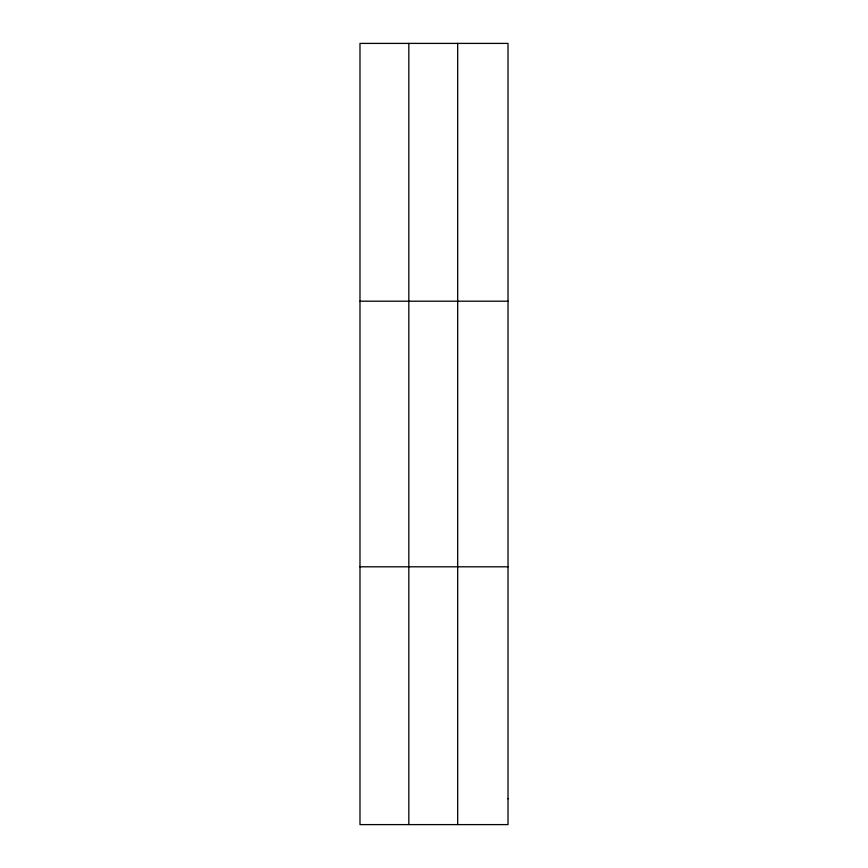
<?xml version="1.0" encoding="UTF-8"?>
<svg xmlns="http://www.w3.org/2000/svg" width="868" height="868" viewBox="0 0 868 868"><rect width="100%" height="100%" fill="white"/><g stroke="black" fill="none" stroke-linecap="round" stroke-linejoin="round"><path stroke-width="1.3" d="M408.828 43.4L408.828 824.6M457.686 43.4L457.686 824.6M359.981 301.196L508.019 301.196M359.981 566.804L508.019 566.804M508.019 798.82L508.019 824.6L359.981 824.6L359.981 43.4L508.019 43.4L508.019 798.82"/></g></svg>
